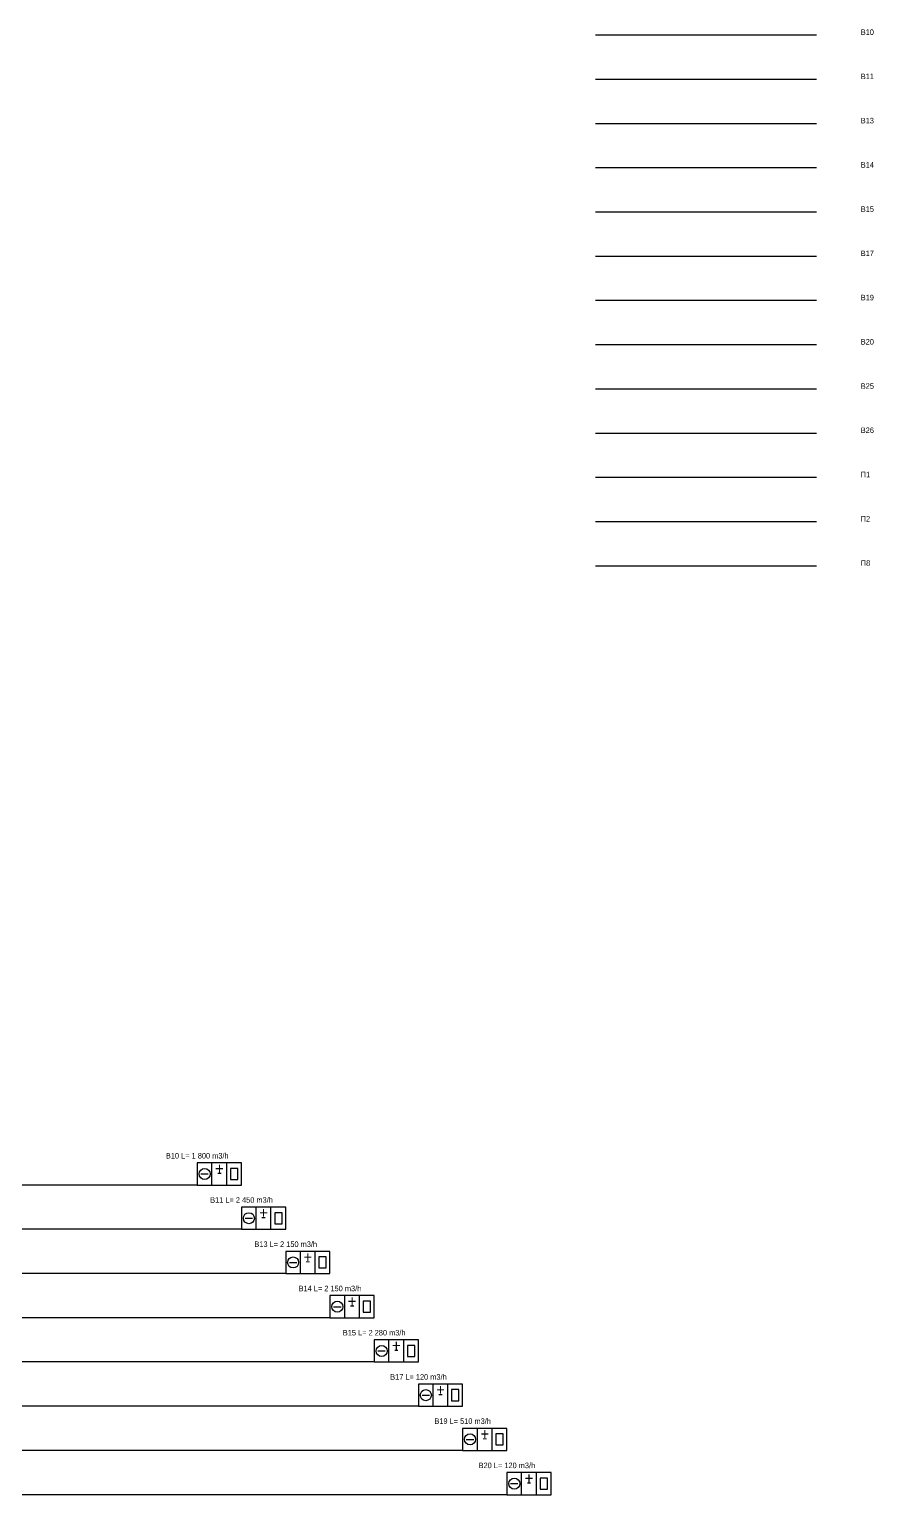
# Model space of a CAD drawing. Header units: metres. Extents: x -354 to 2126, y -161 to 503.
# Drawn here: x 1744 to 2126, y -160 to 503 of the extents above; entities that cross this region are included whole.
import ezdxf
from ezdxf.enums import TextEntityAlignment as Align

# ---------------------------------------------------------------- set-up
doc = ezdxf.new("R2010")
doc.units = ezdxf.units.M
doc.layers.add('supply_air_layer', color=5, linetype='Continuous')

# ---------------------------------------------------------------- blocks, each defined once
blk = doc.blocks.new('supply_air_unit')
at = {"layer": 'supply_air_layer'}
for p, q in [((3.33, 0), (3.33, 5)), ((6.67, 0), (6.67, 5)), ((0.83, 2.5), (2.5, 2.5))]:
    blk.add_line(p, q, dxfattribs=at)
for points in [[(0, 0), (10, 0), (10, 5), (0, 5), (0, 0)], [(7.5, 1.25), (9.17, 1.25), (9.17, 3.75), (7.5, 3.75), (7.5, 1.25)]]:
    blk.add_lwpolyline(points, dxfattribs=at)
blk.add_circle((1.67, 2.5), 1.25, dxfattribs=at)
for s, p in [('+', (5, 2.5)), ('-', (5, 1.67))]:
    blk.add_text(s, height=2.5, dxfattribs=at).set_placement(p, align=Align.CENTER)

msp = doc.modelspace()

# ---------------------------------------------------------------- linework, layer by layer
at = {"color": 201}
for p, q in [((2000, 500), (2100, 500)), ((1820, -20), (1520, -20))]:
    msp.add_line(p, q, dxfattribs=at)
at = {"color": 6}
for p, q in [((2000, 480), (2100, 480)), ((2000, 280), (2100, 280)), ((1840, -40), (1540, -40)), ((1840, -40), (1540, -40)), ((1840, -40), (1540, -40))]:
    msp.add_line(p, q, dxfattribs=at)
at = {"color": 3}
for p, q in [((2000, 460), (2100, 460)), ((1860, -60), (1560, -60)), ((1860, -60), (1560, -60))]:
    msp.add_line(p, q, dxfattribs=at)
at = {"color": 139}
for p, q in [((2000, 440), (2100, 440)), ((1880, -80), (1580, -80)), ((1880, -80), (1580, -80)), ((1880, -80), (1580, -80))]:
    msp.add_line(p, q, dxfattribs=at)
at = {"color": 210}
for p, q in [((2000, 420), (2100, 420)), ((1900, -100), (1600, -100)), ((1900, -100), (1600, -100))]:
    msp.add_line(p, q, dxfattribs=at)
at = {"color": 1}
for p, q in [((2000, 400), (2100, 400)), ((1920, -120), (1620, -120))]:
    msp.add_line(p, q, dxfattribs=at)
at = {"color": 7}
for p, q in [((2000, 380), (2100, 380)), ((1940, -140), (1640, -140)), ((1940, -140), (1640, -140)), ((1940, -140), (1640, -140)), ((1940, -140), (1640, -140)), ((1940, -140), (1640, -140)), ((1940, -140), (1640, -140))]:
    msp.add_line(p, q, dxfattribs=at)
at = {"color": 5}
for p, q in [((2000, 360), (2100, 360)), ((1960, -160), (1660, -160))]:
    msp.add_line(p, q, dxfattribs=at)
at = {"color": 180}
msp.add_line((2000, 340), (2100, 340), dxfattribs=at)
at = {"color": 142}
msp.add_line((2000, 320), (2100, 320), dxfattribs=at)
at = {"color": 241}
msp.add_line((2000, 300), (2100, 300), dxfattribs=at)
at = {"color": 211}
msp.add_line((2000, 260), (2100, 260), dxfattribs=at)

# ---------------------------------------------------------------- block references
at = {"layer": 'supply_air_unit', "xscale": 2, "yscale": 2}
for p in [(1820, -20), (1840, -40), (1840, -40), (1840, -40), (1860, -60), (1860, -60), (1880, -80), (1880, -80), (1880, -80), (1900, -100), (1900, -100), (1920, -120), (1940, -140), (1940, -140), (1940, -140), (1940, -140), (1940, -140), (1940, -140), (1960, -160)]:
    msp.add_blockref('supply_air_unit', p, dxfattribs=at)

# ---------------------------------------------------------------- texts
at = {"layer": 'TEXTLAYER'}
for s, p in [('В10', (2120, 500)), ('В11', (2120, 480)), ('В13', (2120, 460)), ('В14', (2120, 440)), ('В15', (2120, 420)), ('В17', (2120, 400)), ('В19', (2120, 380)), ('В20', (2120, 360)), ('В25', (2120, 340)), ('В26', (2120, 320)), ('П1', (2120, 300)), ('П2', (2120, 280)), ('П8', (2120, 260))]:
    msp.add_text(s, height=2.5, dxfattribs=at).set_placement(p)
for s, p in [('В10 L= 1 800 m3/h', (1820, -8)), ('В11 L= 2 450 m3/h', (1840, -28)), ('В11 L= 2 450 m3/h', (1840, -28)), ('В11 L= 2 450 m3/h', (1840, -28)), ('В13 L= 2 150 m3/h', (1860, -48)), ('В13 L= 2 150 m3/h', (1860, -48)), ('В14 L= 2 150 m3/h', (1880, -68)), ('В14 L= 2 150 m3/h', (1880, -68)), ('В14 L= 2 150 m3/h', (1880, -68)), ('В15 L= 2 280 m3/h', (1900, -88)), ('В15 L= 2 280 m3/h', (1900, -88)), ('В17 L= 120 m3/h', (1920, -108)), ('В19 L= 510 m3/h', (1940, -128)), ('В19 L= 510 m3/h', (1940, -128)), ('В19 L= 510 m3/h', (1940, -128)), ('В19 L= 510 m3/h', (1940, -128)), ('В19 L= 510 m3/h', (1940, -128)), ('В19 L= 510 m3/h', (1940, -128)), ('В20 L= 120 m3/h', (1960, -148))]:
    msp.add_text(s, height=2.5, dxfattribs=at).set_placement(p, align=Align.CENTER)

doc.saveas('drawing.dxf')
